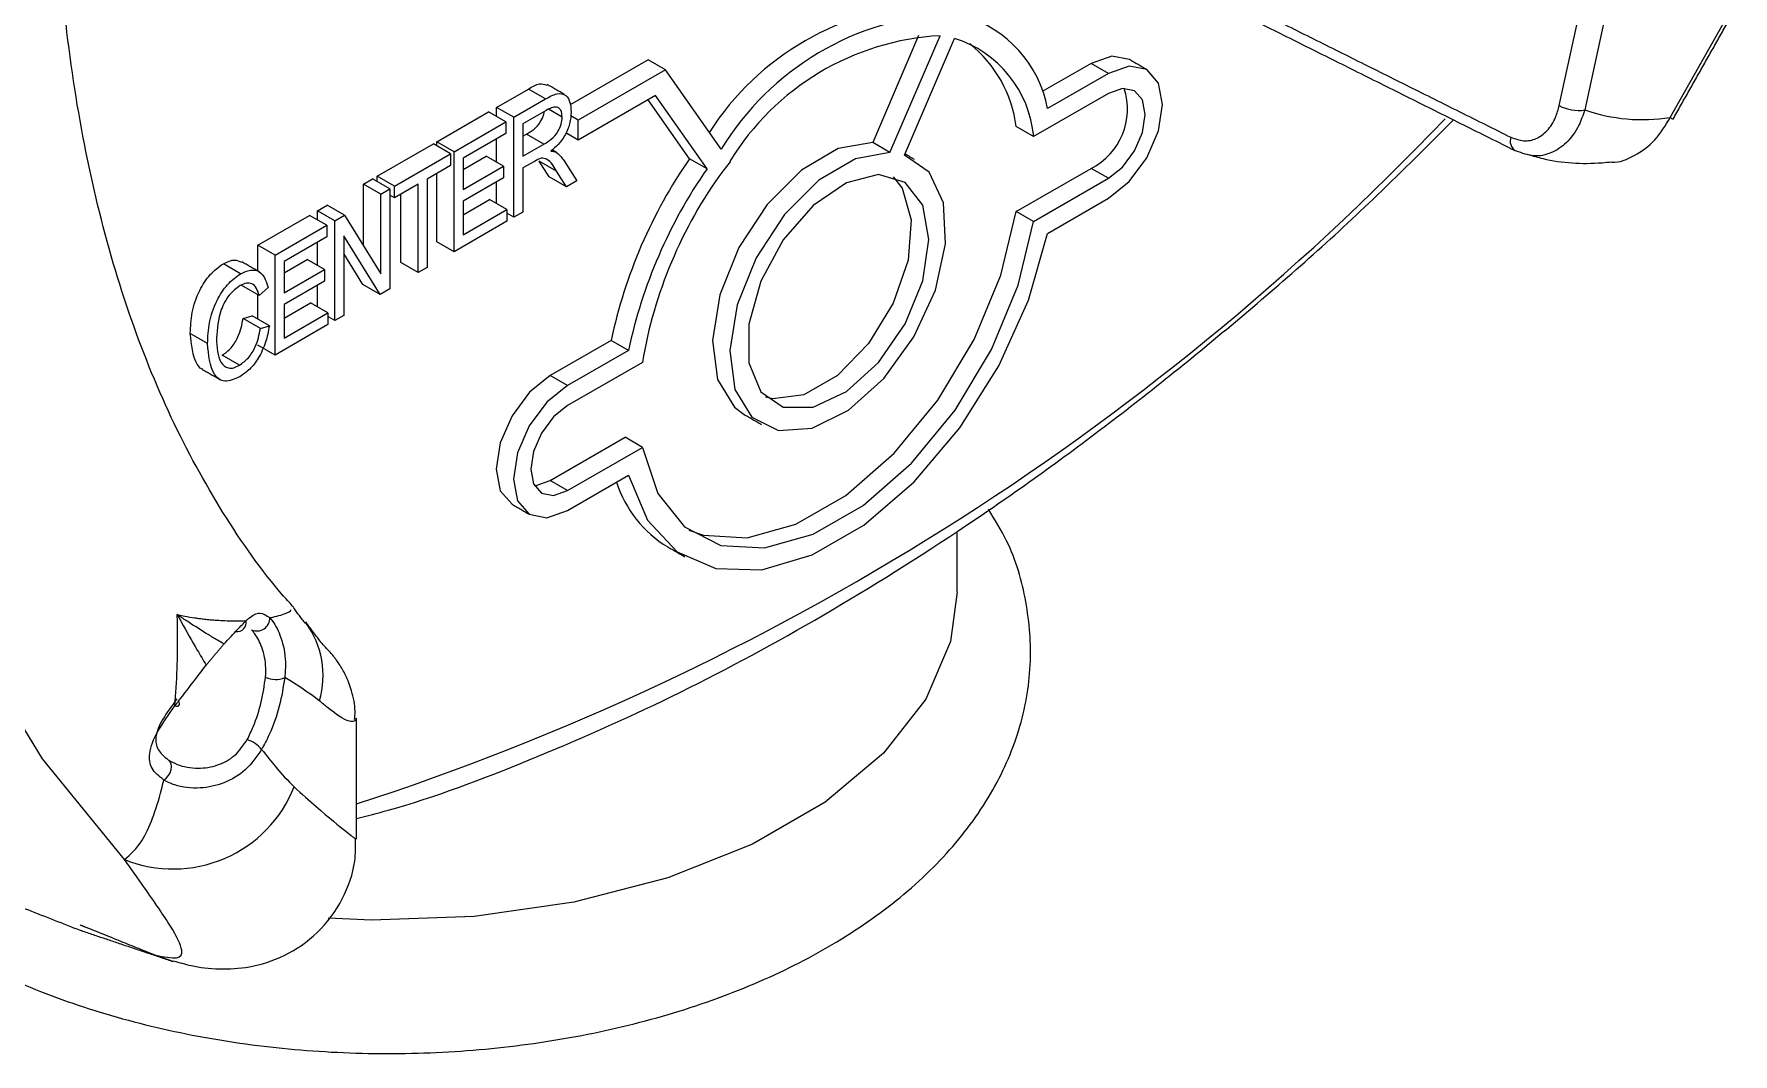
# Model space of a CAD drawing. Extents: x 12.1 to 108.7, y 1 to 80.4.
# Drawn here: x 80.521 to 81.909, y 4.282 to 5.116 of the extents above; entities that cross this region are included whole.
import ezdxf

# ---------------------------------------------------------------- set-up
doc = ezdxf.new("R2010")
doc.units = 0
doc.header["$MEASUREMENT"] = 0
doc.linetypes.add('SLD-Solid', pattern=[0])
doc.layers.get('0').update_dxf_attribs({"linetype": 'CONTINUOUS'})

msp = doc.modelspace()

# ---------------------------------------------------------------- linework, layer by layer
at = {"color": 7, "linetype": 'SLD-Solid', "lineweight": 15}
for p, q in [((81.767, 5.0572), (81.7854, 5.1417)), ((81.8082, 5.1474), (81.7878, 5.0535)), ((81.8576, 5.0473), (81.909, 5.1384)), ((81.2435, 5.1145), (81.206, 5.027)), ((81.2201, 5.0188), (81.261, 5.1142)), ((81.2319, 5.0167), (81.2728, 5.112)), ((81.0225, 5.0945), (80.9588, 5.0578)), ((81.0367, 5.0864), (80.9654, 5.0452)), ((81.0367, 5.0864), (81.0225, 5.0945)), ((81.0822, 5.0216), (81.0367, 5.0864)), ((81.3845, 5.0916), (81.3445, 5.0685)), ((81.3986, 5.0834), (81.3488, 5.0546)), ((81.3986, 5.0834), (81.3845, 5.0916)), ((80.8986, 5.0556), (80.9246, 5.0706)), ((80.9387, 5.0625), (80.9246, 5.0706)), ((80.8986, 5.0481), (80.8986, 5.0556)), ((80.9127, 5.0475), (80.8986, 5.0556)), ((80.9127, 5.0475), (80.9387, 5.0625)), ((80.9522, 5.0477), (80.9411, 5.0541)), ((81.0285, 5.0653), (80.9654, 5.0289)), ((81.0564, 5.0136), (81.0225, 5.0619)), ((81.0706, 5.0054), (81.0285, 5.0653)), ((81.3986, 5.0671), (81.3375, 5.0318)), ((80.8498, 5.0275), (80.8921, 5.0519)), ((80.864, 5.0193), (80.9062, 5.0437)), ((80.9062, 5.0437), (80.8921, 5.0519)), ((80.9062, 5.0437), (80.9062, 5.0342)), ((80.9127, 4.9658), (80.9127, 5.0475)), ((80.9392, 5.0532), (80.9201, 5.0422)), ((80.9201, 5.0422), (80.9201, 5.0157)), ((80.9654, 5.0452), (80.9592, 5.0488)), ((80.9654, 5.0289), (80.9654, 5.0452)), ((81.3375, 5.0318), (81.3233, 5.0399)), ((80.8011, 4.9993), (80.847, 5.0258)), ((80.8611, 5.0177), (80.847, 5.0258)), ((80.8498, 5.0242), (80.8498, 5.0275)), ((80.864, 5.0193), (80.8498, 5.0275)), ((80.9062, 5.0342), (80.8713, 5.014)), ((80.8986, 5.011), (80.8986, 5.0298)), ((80.9201, 5.032), (80.9232, 5.0338)), ((80.9373, 5.0256), (80.9232, 5.0338)), ((80.9654, 5.0289), (80.9552, 5.0348)), ((81.2201, 5.0188), (81.206, 5.027)), ((80.8152, 4.9912), (80.8611, 5.0177)), ((80.8611, 5.0177), (80.8611, 5.0081)), ((80.864, 4.9377), (80.864, 5.0193)), ((80.8713, 5.0049), (80.8902, 5.0158)), ((80.8713, 5.014), (80.8713, 4.9886)), ((80.9044, 5.0077), (80.8902, 5.0158)), ((80.9201, 5.0157), (80.9373, 5.0256)), ((80.9477, 5.0188), (80.9441, 5.0208)), ((80.9538, 5.0119), (80.9642, 4.9955)), ((81.0706, 5.0054), (81.0564, 5.0136)), ((81.7319, 5.0199), (81.7309, 5.0202)), ((80.8011, 4.995), (80.8011, 4.9993)), ((80.8152, 4.9912), (80.8011, 4.9993)), ((80.8611, 5.0081), (80.8418, 4.997)), ((80.8498, 4.9458), (80.8498, 5.0016)), ((80.8713, 4.9886), (80.9044, 5.0077)), ((80.9044, 4.9981), (80.8713, 4.979)), ((80.9044, 5.0077), (80.9044, 4.9981)), ((80.9295, 5.0115), (80.9201, 5.0061)), ((80.9201, 5.0061), (80.9201, 4.9701)), ((80.9417, 4.9989), (80.9335, 5.0116)), ((80.9477, 5.0034), (80.9335, 5.0116)), ((80.9558, 4.9907), (80.9417, 4.9989)), ((80.9558, 4.9907), (80.9477, 5.0034)), ((81.0895, 5.0111), (81.0834, 5.0035)), ((81.0895, 5.0111), (81.0893, 5.0115)), ((81.3233, 4.9705), (81.3845, 5.0058)), ((81.3986, 4.9977), (81.3845, 5.0058)), ((80.79, 4.9929), (80.7973, 4.9972)), ((80.79, 4.9424), (80.79, 4.9929)), ((80.8041, 4.9848), (80.79, 4.9929)), ((80.8115, 4.989), (80.7973, 4.9972)), ((80.8041, 4.9848), (80.8115, 4.989)), ((80.8041, 4.9197), (80.8041, 4.9848)), ((80.8115, 4.989), (80.8115, 4.9073)), ((80.8345, 4.9928), (80.8152, 4.9816)), ((80.8152, 4.9816), (80.8152, 4.9912)), ((80.8204, 4.9288), (80.8204, 4.9846)), ((80.8345, 4.9207), (80.8345, 4.9928)), ((80.8418, 4.997), (80.8418, 4.9249)), ((80.8986, 4.9771), (80.8986, 4.9948)), ((80.9642, 4.9955), (80.9558, 4.9907)), ((81.3375, 4.9624), (81.3986, 4.9977)), ((80.7523, 4.9712), (80.7601, 4.9757)), ((80.7523, 4.9637), (80.7523, 4.9712)), ((80.7665, 4.963), (80.7523, 4.9712)), ((80.7743, 4.9675), (80.7601, 4.9757)), ((80.8152, 4.9816), (80.8115, 4.9838)), ((80.8713, 4.9678), (80.893, 4.9803)), ((80.8713, 4.979), (80.8713, 4.9515)), ((80.8713, 4.9515), (80.9071, 4.9721)), ((80.9071, 4.9721), (80.893, 4.9803)), ((80.9071, 4.9721), (80.9071, 4.9626)), ((81.3375, 4.9624), (81.3233, 4.9705)), ((81.3488, 4.9526), (81.3986, 4.9813)), ((80.7036, 4.943), (80.7458, 4.9674)), ((80.7177, 4.9349), (80.7599, 4.9593)), ((80.7599, 4.9593), (80.7458, 4.9674)), ((80.7599, 4.9593), (80.7599, 4.9497)), ((80.7665, 4.963), (80.7743, 4.9675)), ((80.7665, 4.8814), (80.7665, 4.963)), ((80.7743, 4.9675), (80.8041, 4.9197)), ((80.9071, 4.9626), (80.864, 4.9377)), ((80.9127, 4.9658), (80.9071, 4.9691)), ((80.9201, 4.9701), (80.9127, 4.9658)), ((80.7036, 4.9219), (80.7036, 4.943)), ((80.7177, 4.9349), (80.7036, 4.943)), ((80.7599, 4.9497), (80.725, 4.9296)), ((80.7523, 4.9265), (80.7523, 4.9453)), ((80.8036, 4.9028), (80.7738, 4.9506)), ((80.7738, 4.9506), (80.7738, 4.8856)), ((80.864, 4.9377), (80.8498, 4.9458)), ((80.7177, 4.8532), (80.7177, 4.9349)), ((80.725, 4.9204), (80.744, 4.9314)), ((80.725, 4.9296), (80.725, 4.9041)), ((80.7581, 4.9232), (80.744, 4.9314)), ((80.7894, 4.911), (80.7738, 4.9361)), ((80.8345, 4.9207), (80.8204, 4.9288)), ((80.6895, 4.9197), (80.6754, 4.9278)), ((80.725, 4.9041), (80.7581, 4.9232)), ((80.7581, 4.9232), (80.7581, 4.9137)), ((80.8418, 4.9249), (80.8345, 4.9207)), ((80.7047, 4.9019), (80.6906, 4.9101)), ((80.7036, 4.8825), (80.7036, 4.9026)), ((80.7121, 4.9083), (80.7047, 4.9019)), ((80.7581, 4.9137), (80.725, 4.8946)), ((80.7523, 4.8926), (80.7523, 4.9103)), ((80.8036, 4.9028), (80.7894, 4.911)), ((80.8115, 4.9073), (80.8036, 4.9028)), ((80.725, 4.8833), (80.7467, 4.8958)), ((80.725, 4.8946), (80.725, 4.867)), ((80.725, 4.867), (80.7609, 4.8877)), ((80.7609, 4.8877), (80.7467, 4.8958)), ((80.7609, 4.8877), (80.7609, 4.8781)), ((80.6915, 4.8831), (80.6989, 4.8852)), ((80.7057, 4.8749), (80.6915, 4.8831)), ((80.713, 4.877), (80.6989, 4.8852)), ((80.7057, 4.8749), (80.713, 4.877)), ((80.7609, 4.8781), (80.7177, 4.8532)), ((80.7665, 4.8814), (80.7609, 4.8846)), ((80.7738, 4.8856), (80.7665, 4.8814)), ((80.6625, 4.8627), (80.6484, 4.8709)), ((80.7177, 4.8532), (80.7036, 4.8614)), ((80.9923, 4.8652), (80.9425, 4.8364)), ((81.0065, 4.857), (80.9923, 4.8652)), ((80.6886, 4.8449), (80.6745, 4.8531)), ((81.0065, 4.857), (80.9567, 4.8283)), ((81.0178, 4.8472), (80.9567, 4.8119)), ((80.9567, 4.8283), (80.9425, 4.8364)), ((80.9425, 4.7507), (81.0037, 4.786)), ((80.9567, 4.7425), (81.0178, 4.7778)), ((81.0178, 4.7778), (81.0037, 4.786)), ((80.9567, 4.7425), (80.9425, 4.7507)), ((80.9567, 4.7262), (81.0065, 4.755)), ((80.6345, 4.3576), (80.6204, 4.3626))]:
    msp.add_line(p, q, dxfattribs=at)
at = {"color": 7, "linetype": 'SLD-Solid', "lineweight": 15, "flags": 128}
for points in [[(80.5946, 4.441), (80.5277, 4.5233), (80.4702, 4.6173), (80.4225, 4.7224), (80.385, 4.8376), (80.3581, 4.9622), (80.3418, 5.0951), (80.3364, 5.2353), (80.3418, 5.3819), (80.3581, 5.5335), (80.385, 5.6892), (80.4225, 5.8477), (80.4702, 6.0078), (80.5277, 6.1682), (80.5946, 6.3278)], [(81.4157, 5.0947), (81.4014, 5.0974), (81.3845, 5.0916)], [(81.3986, 4.9813), (81.4155, 4.995), (81.4299, 5.0143), (81.4394, 5.0364), (81.4428, 5.0579), (81.4394, 5.0755), (81.4299, 5.0865), (81.4155, 5.0893), (81.3986, 5.0834)], [(81.3986, 4.9977), (81.4101, 5.0069), (81.4199, 5.0201), (81.4264, 5.0351), (81.4287, 5.0497), (81.4264, 5.0617), (81.4199, 5.0692), (81.4101, 5.0711), (81.3986, 5.0671)], [(81.206, 5.027), (81.1777, 5.0219), (81.1478, 5.0043), (81.1197, 4.9763), (81.0966, 4.941), (81.0811, 4.9025), (81.0751, 4.8652), (81.0793, 4.8333), (81.0931, 4.8106), (81.101, 4.8047)], [(81.2201, 5.0188), (81.1918, 5.0137), (81.1619, 4.9962), (81.1338, 4.9681), (81.1107, 4.9328), (81.0953, 4.8943), (81.0893, 4.857), (81.0934, 4.8252), (81.1072, 4.8025), (81.1291, 4.7915), (81.1565, 4.7935), (81.1863, 4.8083), (81.2152, 4.8341), (81.2397, 4.868), (81.2572, 4.9062), (81.2655, 4.9442), (81.2637, 4.9776), (81.2521, 5.0028), (81.2319, 5.0167)], [(81.2519, 4.9477), (81.2469, 4.9757), (81.2325, 4.9942), (81.2107, 5.0007), (81.1845, 4.9941), (81.1573, 4.9755), (81.1329, 4.9474), (81.1145, 4.9135), (81.1047, 4.8784), (81.1047, 4.8469), (81.1145, 4.8232), (81.1329, 4.8106), (81.1573, 4.8106), (81.1845, 4.8234), (81.2107, 4.8472), (81.2325, 4.8787), (81.2469, 4.9138), (81.2519, 4.9477)], [(81.2226, 4.999), (81.23, 4.9896), (81.2374, 4.9636), (81.2349, 4.9307), (81.2227, 4.8955), (81.2026, 4.8626), (81.1771, 4.8366), (81.1498, 4.8208), (81.1244, 4.8175), (81.1185, 4.8188)], [(81.0558, 4.7101), (81.0677, 4.7059), (81.1035, 4.7038), (81.1431, 4.7149), (81.1839, 4.7384), (81.2235, 4.773), (81.2592, 4.8164), (81.289, 4.8659), (81.3108, 4.9184), (81.3233, 4.9705)], [(81.0178, 4.7778), (81.0303, 4.7402), (81.0521, 4.7129), (81.0819, 4.6977), (81.1177, 4.6956), (81.1572, 4.7067), (81.1981, 4.7303), (81.2376, 4.7649), (81.2734, 4.8083), (81.3031, 4.8578), (81.3249, 4.9102), (81.3375, 4.9624)], [(81.0065, 4.755), (81.0219, 4.7184), (81.0461, 4.6925), (81.0779, 4.6787), (81.1154, 4.6778), (81.1565, 4.6899), (81.1988, 4.7143), (81.2398, 4.7496), (81.2773, 4.7938), (81.3091, 4.8443), (81.3334, 4.8982), (81.3488, 4.9526)], [(80.9425, 4.8364), (80.9256, 4.8228), (80.9113, 4.8035), (80.9017, 4.7814), (80.8983, 4.7599), (80.9017, 4.7423), (80.9113, 4.7313), (80.9113, 4.7313)], [(80.9567, 4.8283), (80.9397, 4.8146), (80.9254, 4.7953), (80.9158, 4.7732), (80.9125, 4.7517), (80.9158, 4.7341), (80.9254, 4.7231), (80.9397, 4.7203), (80.9567, 4.7262)], [(80.9567, 4.8119), (80.9452, 4.8027), (80.9354, 4.7895), (80.9289, 4.7745), (80.9266, 4.7599), (80.9289, 4.7479), (80.9354, 4.7404), (80.9452, 4.7385), (80.9567, 4.7425)], [(80.9296, 4.7466), (80.931, 4.7467), (80.9425, 4.7507)], [(81.2749, 4.6598), (81.2696, 4.6192), (81.2494, 4.5721), (81.2149, 4.5279), (81.1671, 4.4879), (81.1077, 4.4536), (81.0385, 4.426), (80.9619, 4.4061), (80.8803, 4.3945), (80.7964, 4.3915), (80.761, 4.3929)], [(80.6358, 4.5665), (80.6372, 4.5663), (80.6384, 4.5664), (80.6391, 4.5668), (80.6396, 4.5675), (80.6396, 4.5684), (80.6392, 4.5695), (80.6389, 4.5702)], [(80.6267, 4.5059), (80.6288, 4.5074), (80.6306, 4.5095), (80.632, 4.5119), (80.6328, 4.5144), (80.6331, 4.5169), (80.6327, 4.5192), (80.6317, 4.5211), (80.6303, 4.5224)]]:
    msp.add_lwpolyline(points, dxfattribs=at)
at = {"color": 7, "linetype": 'SLD-Solid', "lineweight": 15}
for centre, radius, start, end in [((81.2653, 4.9116), 0.2291, 92.6608, 147.2995), ((81.2801, 4.9007), 0.2319, 92.8051, 148.5995), ((81.2536, 5.0372), 0.0968, 10.3787, 73.7927), ((81.2725, 4.9001), 0.2144, 93.0744, 148.6983), ((81.245, 5.0234), 0.0929, 5.1622, 72.5532), ((81.2205, 5.0268), 0.1036, 7.2628, 51.2922), ((81.3596, 5.0544), 0.0546, 297.0843, 17.8443), ((81.7826, 5.0851), 0.032, 240.8731, 279.4197), ((81.8353, 5.1918), 0.1462, 251.0288, 278.7522), ((80.1233, 6.5226), 2.1408, 287.9806, 316.4011), ((81.8662, 5.0613), 0.0164, 238.3139, 247.9501), ((81.7365, 5.0281), 0.00963, 161.2489, 234.3186), ((81.3909, 4.7811), 0.4074, 145.194, 168.0844), ((81.4051, 4.7729), 0.4074, 145.194, 168.0844), ((81.3823, 4.7861), 0.3696, 143.9664, 170.4749), ((81.0884, 4.779), 0.0965, 197.9671, 238.8645), ((80.7028, 4.6383), 0.0106, 246.1335, 1.4335), ((80.6863, 4.635), 0.00784, 264.3382, 9.2571), ((80.6844, 4.5915), 0.0725, 343.3463, 36.2734), ((80.718, 4.6065), 0.0184, 243.8569, 294.1167), ((80.6881, 4.5163), 0.0236, 38.0566, 73.3762), ((80.6345, 4.5394), 0.1062, 247.9335, 338.4026)]:
    msp.add_arc(centre, radius, start, end, dxfattribs=at)
for points, knots in [([(80.733, 4.6469), (80.7302, 4.65), (80.7093, 4.6731), (80.6744, 4.7228), (80.6319, 4.8001), (80.5971, 4.8865), (80.57, 4.9808), (80.5507, 5.0826), (80.5394, 5.1914), (80.5364, 5.3064), (80.5416, 5.427), (80.5552, 5.5522), (80.5772, 5.6812), (80.6073, 5.8132), (80.6461, 5.9469), (80.68, 6.0495), (80.7033, 6.1069), (80.7084, 6.1195)], [0, 0, 0, 0, 0.012027, 0.089863, 0.166401, 0.241627, 0.315975, 0.38981, 0.463391, 0.536888, 0.610383, 0.683936, 0.75758, 0.831327, 0.905176, 0.979115, 1, 1, 1, 1]), ([(80.9246, 5.0706), (80.9278, 5.0726), (80.9334, 5.076), (80.9377, 5.0744), (80.9396, 5.0737)], [0, 0, 0, 0, 0.565245, 1, 1, 1, 1]), ([(80.9387, 5.0625), (80.9418, 5.0642), (80.948, 5.0678), (80.9555, 5.0664), (80.9591, 5.06), (80.9594, 5.0547), (80.9596, 5.052)], [0, 0, 0, 0, 0.281472, 0.55823, 0.77891, 1, 1, 1, 1]), ([(80.9522, 5.0477), (80.9521, 5.0497), (80.9517, 5.0538), (80.948, 5.0563), (80.9435, 5.0555), (80.9407, 5.054), (80.9392, 5.0532)], [0, 0, 0, 0, 0.279816, 0.558243, 0.778758, 1, 1, 1, 1]), ([(81.7274, 5.0312), (81.731, 5.0299), (81.7381, 5.0273), (81.7485, 5.0296), (81.7576, 5.0362), (81.7639, 5.046), (81.7661, 5.0539), (81.767, 5.0572)], [0, 0, 0, 0, 0.204174, 0.408136, 0.617898, 0.840881, 1, 1, 1, 1]), ([(81.7878, 5.0535), (81.7863, 5.0493), (81.7828, 5.0389), (81.7734, 5.0262), (81.7606, 5.0176), (81.7462, 5.0147), (81.7366, 5.0182), (81.7319, 5.0199)], [0, 0, 0, 0, 0.156463, 0.3772075, 0.5869363, 0.7927427, 1, 1, 1, 1]), ([(80.7842, 4.4744), (80.7928, 4.4766), (80.8392, 4.4885), (80.9253, 4.5211), (81.0416, 4.5723), (81.1587, 4.635), (81.2756, 4.7077), (81.3917, 4.7901), (81.5061, 4.8822), (81.6028, 4.9673), (81.6598, 5.0247), (81.6805, 5.0454)], [0, 0, 0, 0, 0.029354, 0.157491, 0.285743, 0.414054, 0.542381, 0.670695, 0.798984, 0.927243, 1, 1, 1, 1]), ([(80.9232, 5.0338), (80.9252, 5.035), (80.9293, 5.0374), (80.9345, 5.0432), (80.9372, 5.0488), (80.9375, 5.0515), (80.9376, 5.0523)], [0, 0, 0, 0, 0.325749, 0.647963, 0.902385, 1, 1, 1, 1]), ([(80.9373, 5.0256), (80.9393, 5.0268), (80.9434, 5.0292), (80.9487, 5.035), (80.9518, 5.042), (80.9521, 5.0458), (80.9522, 5.0477)], [0, 0, 0, 0, 0.281468, 0.559882, 0.779719, 1, 1, 1, 1]), ([(80.9596, 5.052), (80.9594, 5.0488), (80.959, 5.0425), (80.9549, 5.0327), (80.9491, 5.025), (80.9451, 5.0216), (80.943, 5.0199)], [0, 0, 0, 0, 0.28019, 0.559144, 0.779314, 1, 1, 1, 1]), ([(81.81, 5.011), (81.8101, 5.011), (81.8161, 5.0102), (81.8289, 5.0159), (81.846, 5.0279), (81.8537, 5.0409), (81.8576, 5.0473)], [0, 0, 0, 0, 0.004709, 0.328472, 0.666188, 1, 1, 1, 1]), ([(80.9477, 5.0034), (80.9455, 5.0073), (80.9425, 5.0126), (80.9353, 5.0148), (80.9314, 5.0126), (80.9295, 5.0115)], [0, 0, 0, 0, 0.560977, 0.77974, 1, 1, 1, 1]), ([(80.943, 5.0199), (80.944, 5.0198), (80.9457, 5.0197), (80.9471, 5.0191), (80.9477, 5.0188)], [0, 0, 0, 0, 0.560147, 1, 1, 1, 1]), ([(80.9477, 5.0188), (80.949, 5.0176), (80.9512, 5.0157), (80.953, 5.013), (80.9538, 5.0119)], [0, 0, 0, 0, 0.559973, 1, 1, 1, 1]), ([(81.7414, 5.0172), (81.7455, 5.016), (81.7648, 5.0103), (81.7882, 5.009), (81.8073, 5.0109), (81.81, 5.0112)], [0, 0, 0, 0, 0.187033, 0.885059, 1, 1, 1, 1]), ([(80.6754, 4.9278), (80.6786, 4.9294), (80.6843, 4.9321), (80.6884, 4.9299), (80.6902, 4.929)], [0, 0, 0, 0, 0.5647, 1, 1, 1, 1]), ([(80.6484, 4.8709), (80.6486, 4.8765), (80.6491, 4.8876), (80.6547, 4.9049), (80.6643, 4.9199), (80.6717, 4.9252), (80.6754, 4.9278)], [0, 0, 0, 0, 0.281019, 0.560858, 0.780458, 1, 1, 1, 1]), ([(80.6625, 4.8627), (80.6627, 4.8683), (80.6632, 4.8794), (80.6689, 4.8967), (80.6784, 4.9117), (80.6858, 4.917), (80.6895, 4.9197)], [0, 0, 0, 0, 0.281019, 0.560858, 0.780458, 1, 1, 1, 1]), ([(80.6895, 4.9197), (80.6927, 4.9211), (80.699, 4.9239), (80.7081, 4.9205), (80.7106, 4.9129), (80.7121, 4.9083)], [0, 0, 0, 0, 0.280084, 0.560196, 1, 1, 1, 1]), ([(80.6892, 4.91), (80.686, 4.9077), (80.6812, 4.9042), (80.6763, 4.8965), (80.6709, 4.8844), (80.6703, 4.8747), (80.6698, 4.867)], [0, 0, 0, 0, 0.249484, 0.375152, 0.500972, 1, 1, 1, 1]), ([(80.7047, 4.9019), (80.7041, 4.904), (80.7028, 4.908), (80.6993, 4.9118), (80.6944, 4.9124), (80.6909, 4.9108), (80.6892, 4.91)], [0, 0, 0, 0, 0.2807713, 0.560437, 0.7800148, 1, 1, 1, 1]), ([(80.6745, 4.8531), (80.677, 4.8549), (80.682, 4.8585), (80.689, 4.8699), (80.6906, 4.8781), (80.6915, 4.8831)], [0, 0, 0, 0, 0.279798, 0.559784, 1, 1, 1, 1]), ([(80.6886, 4.8449), (80.6911, 4.8468), (80.6961, 4.8504), (80.7031, 4.8617), (80.7047, 4.8699), (80.7057, 4.8749)], [0, 0, 0, 0, 0.279798, 0.559784, 1, 1, 1, 1]), ([(80.713, 4.877), (80.7121, 4.8726), (80.7104, 4.8639), (80.7048, 4.8512), (80.6971, 4.8411), (80.6916, 4.8374), (80.6889, 4.8355)], [0, 0, 0, 0, 0.280748, 0.560276, 0.780036, 1, 1, 1, 1]), ([(80.6585, 4.8416), (80.6582, 4.8417), (80.6562, 4.8424), (80.6505, 4.8501), (80.6493, 4.8617), (80.6484, 4.8709)], [0, 0, 0, 0, 0.034885, 0.229288, 1, 1, 1, 1]), ([(80.6889, 4.8355), (80.6846, 4.8336), (80.6781, 4.8308), (80.6715, 4.8334), (80.6643, 4.8414), (80.6633, 4.8533), (80.6625, 4.8627)], [0, 0, 0, 0, 0.249373, 0.37504, 0.500926, 1, 1, 1, 1]), ([(80.6698, 4.867), (80.6701, 4.8596), (80.6706, 4.8486), (80.678, 4.8423), (80.6838, 4.8425), (80.687, 4.8441), (80.6886, 4.8449)], [0, 0, 0, 0, 0.499501, 0.748861, 0.874364, 1, 1, 1, 1]), ([(80.4552, 4.3667), (80.4662, 4.3608), (80.4978, 4.3439), (80.5558, 4.3209), (80.6299, 4.3003), (80.7082, 4.2871), (80.7887, 4.2814), (80.8697, 4.2832), (80.9494, 4.2925), (81.0259, 4.3092), (81.0976, 4.3331), (81.163, 4.3639), (81.2203, 4.4013), (81.2679, 4.4448), (81.3041, 4.4934), (81.3273, 4.5456), (81.3369, 4.5992), (81.3328, 4.6517), (81.3205, 4.6949), (81.3058, 4.7187), (81.3006, 4.7272)], [0, 0, 0, 0, 0.031849, 0.091433, 0.150872, 0.210145, 0.269299, 0.328419, 0.387599, 0.446919, 0.506489, 0.566404, 0.6267, 0.687179, 0.747101, 0.805444, 0.861594, 0.916037, 0.969937, 1, 1, 1, 1]), ([(80.6358, 4.5665), (80.6365, 4.5765), (80.6374, 4.5884), (80.6378, 4.6026), (80.6379, 4.608), (80.638, 4.6126), (80.638, 4.6166), (80.638, 4.6201), (80.638, 4.623), (80.638, 4.6256), (80.638, 4.6278), (80.638, 4.6296), (80.6379, 4.6313), (80.6379, 4.6327), (80.6379, 4.6339), (80.6379, 4.6349), (80.6378, 4.6368), (80.6378, 4.6388), (80.6377, 4.6406), (80.6377, 4.6411)], [0, 0, 0, 0, 0.419404, 0.502129, 0.572967, 0.633692, 0.68578, 0.730474, 0.768831, 0.801748, 0.829997, 0.854236, 0.875032, 0.892872, 0.908173, 0.921295, 0.932546, 0.981194, 1, 1, 1, 1]), ([(80.6377, 4.6411), (80.6381, 4.641), (80.6401, 4.6406), (80.645, 4.6396), (80.6504, 4.6387), (80.6554, 4.638), (80.6592, 4.6375), (80.6638, 4.637), (80.6674, 4.6367), (80.6718, 4.6364), (80.6772, 4.6361), (80.6852, 4.6359), (80.6909, 4.6361), (80.6939, 4.6362), (80.694, 4.6362)], [0, 0, 0, 0, 0.0169551, 0.0950747, 0.2279039, 0.2788068, 0.3412546, 0.4179895, 0.5125008, 0.5309277, 0.6521415, 0.8029085, 0.9921046, 1, 1, 1, 1]), ([(80.6377, 4.6411), (80.6379, 4.6408), (80.639, 4.6388), (80.6444, 4.629), (80.6521, 4.6154), (80.6589, 4.6039), (80.6613, 4.5998)], [0, 0, 0, 0, 0.021606, 0.13737, 0.694224, 1, 1, 1, 1]), ([(80.676, 4.6171), (80.6742, 4.6181), (80.6699, 4.6206), (80.6601, 4.6265), (80.6507, 4.6324), (80.6426, 4.6378), (80.64, 4.6395), (80.6387, 4.6404), (80.6383, 4.6407), (80.638, 4.6409), (80.6377, 4.6411)], [0, 0, 0, 0, 0.148068, 0.34976, 0.782442, 0.879511, 0.969739, 0.977128, 0.979728, 1, 1, 1, 1]), ([(80.694, 4.6362), (80.6948, 4.6369), (80.6988, 4.6403), (80.705, 4.6441), (80.7106, 4.6404), (80.7133, 4.6386)], [0, 0, 0, 0, 0.107934, 0.557954, 1, 1, 1, 1]), ([(80.7133, 4.6386), (80.7141, 4.6387), (80.7198, 4.6399), (80.7311, 4.6435), (80.7307, 4.6445), (80.7305, 4.645)], [0, 0, 0, 0, 0.061415, 0.430634, 1, 1, 1, 1]), ([(80.7133, 4.6386), (80.7141, 4.6377), (80.7174, 4.6338), (80.7231, 4.6223), (80.7268, 4.6055), (80.7259, 4.594), (80.7255, 4.5897)], [0, 0, 0, 0, 0.100566, 0.426945, 0.787319, 1, 1, 1, 1]), ([(80.676, 4.6171), (80.6799, 4.6213), (80.6868, 4.6288), (80.6918, 4.634), (80.694, 4.6362)], [0, 0, 0, 0, 0.554136, 1, 1, 1, 1]), ([(80.7099, 4.59), (80.71, 4.5933), (80.7104, 4.6025), (80.7068, 4.6158), (80.7019, 4.6248), (80.6991, 4.6279), (80.6985, 4.6286)], [0, 0, 0, 0, 0.20515, 0.562184, 0.895665, 1, 1, 1, 1]), ([(80.7604, 4.6127), (80.7604, 4.6126), (80.7607, 4.6123), (80.7573, 4.6161), (80.7522, 4.6221), (80.7453, 4.6316), (80.7427, 4.6352)], [0, 0, 0, 0, 0.049163, 0.326689, 0.74335, 1, 1, 1, 1]), ([(80.7826, 4.5553), (80.7828, 4.5576), (80.7835, 4.5654), (80.7807, 4.5779), (80.776, 4.5908), (80.7709, 4.5997), (80.7672, 4.6048), (80.7653, 4.6072), (80.7639, 4.6089), (80.7621, 4.611), (80.761, 4.6121), (80.7595, 4.6137), (80.7591, 4.6141)], [0, 0, 0, 0, 0.068937, 0.239792, 0.380391, 0.487903, 0.551606, 0.590322, 0.634831, 0.712565, 0.917448, 1, 1, 1, 1]), ([(80.6358, 4.5665), (80.6368, 4.5678), (80.6422, 4.5748), (80.6511, 4.5862), (80.6584, 4.596), (80.6613, 4.5998)], [0, 0, 0, 0, 0.122492, 0.6608, 1, 1, 1, 1]), ([(80.6949, 4.5389), (80.6966, 4.5424), (80.7013, 4.552), (80.707, 4.5699), (80.7089, 4.5833), (80.7099, 4.59)], [0, 0, 0, 0, 0.2207107, 0.6107333, 1, 1, 1, 1]), ([(80.7255, 4.5897), (80.7243, 4.5819), (80.7219, 4.5664), (80.7146, 4.5458), (80.7088, 4.5348), (80.7067, 4.5309)], [0, 0, 0, 0, 0.3882777, 0.7784198, 1, 1, 1, 1]), ([(80.7538, 4.5707), (80.7452, 4.577), (80.7366, 4.5834), (80.7256, 4.5897), (80.7255, 4.5897)], [0, 0, 0, 0, 0.9957983, 1, 1, 1, 1]), ([(80.6374, 4.5722), (80.6333, 4.5665), (80.6249, 4.5552), (80.6194, 4.5419), (80.6207, 4.5304), (80.6271, 4.5251), (80.6303, 4.5224)], [0, 0, 0, 0, 0.284864, 0.568994, 0.78268, 1, 1, 1, 1]), ([(80.7839, 4.5552), (80.7824, 4.5541), (80.7793, 4.5519), (80.7657, 4.5607), (80.7561, 4.5688), (80.7538, 4.5707)], [0, 0, 0, 0, 0.41996, 0.864736, 1, 1, 1, 1]), ([(80.6267, 4.5059), (80.6229, 4.5089), (80.6155, 4.5149), (80.6141, 4.5288), (80.6208, 4.5455), (80.6308, 4.5594), (80.6358, 4.5665)], [0, 0, 0, 0, 0.214704, 0.426043, 0.709468, 1, 1, 1, 1]), ([(80.7835, 4.5564), (80.7839, 4.5559), (80.7843, 4.5552), (80.784, 4.5552), (80.7839, 4.5552)], [0, 0, 0, 0, 0.723683, 1, 1, 1, 1]), ([(80.7067, 4.5309), (80.7026, 4.5249), (80.6943, 4.5131), (80.676, 4.5026), (80.6557, 4.4982), (80.6382, 4.5002), (80.6296, 4.5044), (80.6267, 4.5059)], [0, 0, 0, 0, 0.213495, 0.424445, 0.639084, 0.878713, 1, 1, 1, 1]), ([(80.6303, 4.5224), (80.6327, 4.5211), (80.6397, 4.5172), (80.654, 4.5147), (80.6706, 4.5172), (80.6854, 4.525), (80.6917, 4.5343), (80.6949, 4.5389)], [0, 0, 0, 0, 0.126816, 0.373177, 0.587958, 0.793849, 1, 1, 1, 1]), ([(80.7067, 4.5309), (80.7104, 4.5261), (80.7193, 4.5145), (80.7281, 4.5056), (80.7332, 4.5003)], [0, 0, 0, 0, 0.405514, 1, 1, 1, 1]), ([(80.5946, 4.441), (80.5996, 4.4453), (80.6111, 4.4553), (80.6213, 4.4837), (80.6261, 4.5033), (80.6267, 4.5059)], [0, 0, 0, 0, 0.394217, 0.920624, 1, 1, 1, 1]), ([(80.7332, 4.5003), (80.7394, 4.4947), (80.7569, 4.4788), (80.7787, 4.4615), (80.782, 4.4589), (80.7837, 4.4576)], [0, 0, 0, 0, 0.215074, 0.612792, 1, 1, 1, 1]), ([(80.6347, 4.3582), (80.6394, 4.3568), (80.6503, 4.3534), (80.6698, 4.351), (80.6965, 4.3521), (80.7257, 4.361), (80.7536, 4.3801), (80.7739, 4.4076), (80.7836, 4.4359), (80.7835, 4.4517), (80.7835, 4.4577)], [0, 0, 0, 0, 0.114578, 0.267693, 0.392903, 0.521705, 0.654787, 0.790418, 0.92039, 1, 1, 1, 1]), ([(80.6204, 4.3626), (80.6268, 4.3614), (80.6399, 4.359), (80.6432, 4.3663), (80.6341, 4.3847), (80.6152, 4.4118), (80.6, 4.4334), (80.5946, 4.441)], [0, 0, 0, 0, 0.1805037, 0.3669662, 0.6120546, 0.8635611, 1, 1, 1, 1])]:
    msp.add_open_spline(points, degree=3, knots=knots, dxfattribs=at)
for points in [[(81.3943, 5.1974), (81.7274, 5.0312)], [(81.3946, 5.1881), (81.7309, 5.0203)], [(81.86, 5.0461), (81.9086, 5.1321)], [(81.4299, 5.0865), (81.4157, 5.0947)], [(80.954, 5.0662), (80.9399, 5.0744)], [(81.2401, 5.0131), (81.2323, 5.0176)], [(80.7046, 4.9213), (80.6904, 4.9294)], [(80.6584, 4.8414), (80.6726, 4.8333)], [(81.101, 4.8047), (81.1151, 4.7965)], [(80.9113, 4.7313), (80.9254, 4.7231)], [(81.2749, 4.6598), (81.2749, 4.709)], [(81.0385, 4.6965), (81.0526, 4.6883)], [(80.7423, 4.634), (80.7328, 4.6465)], [(80.6613, 4.5998), (80.676, 4.6171)], [(80.7842, 4.4576), (80.7842, 4.5564)], [(80.2227, 4.5147), (80.561, 4.3821)], [(80.5585, 4.3875), (80.5625, 4.3859)], [(80.5582, 4.3832), (80.6344, 4.3576)], [(80.5625, 4.3859), (80.6204, 4.3626)]]:
    msp.add_open_spline(points, degree=1, dxfattribs=at)

doc.saveas('drawing.dxf')
